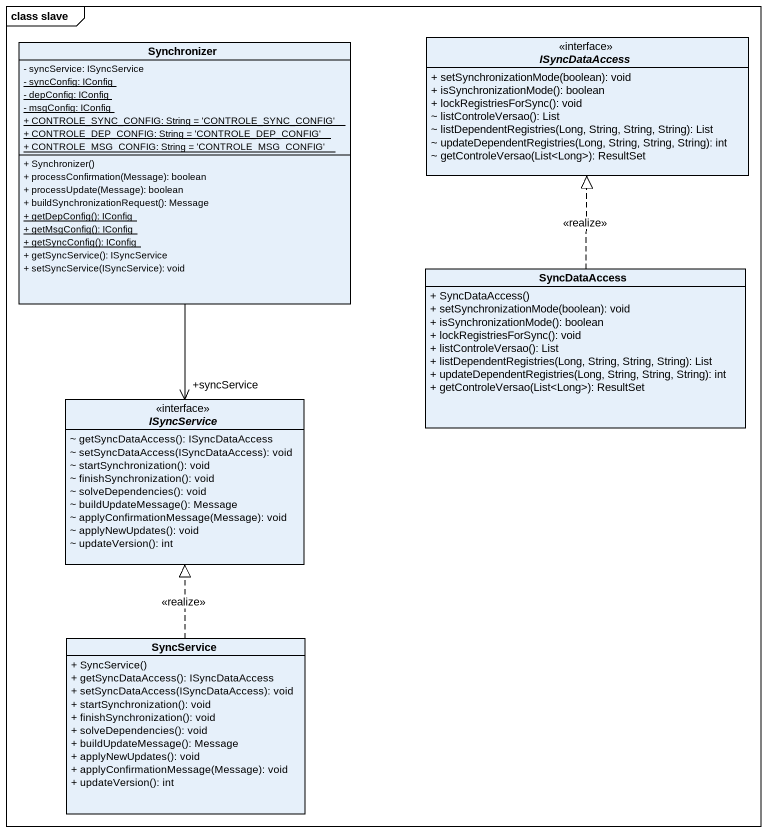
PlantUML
@startuml
mainframe class slave
hide circle
hide empty members
skinparam classAttributeIconSize 0
class Synchronizer {
  - syncService: ISyncService
  {static} - syncConfig: IConfig
  {static} - depConfig: IConfig
  {static} - msgConfig: IConfig
  {static} + CONTROLE_SYNC_CONFIG: String = 'CONTROLE_SYNC_CONFIG'
  {static} + CONTROLE_DEP_CONFIG: String = 'CONTROLE_DEP_CONFIG'
  {static} + CONTROLE_MSG_CONFIG: String = 'CONTROLE_MSG_CONFIG'
  + Synchronizer()
  + processConfirmation(Message): boolean
  + processUpdate(Message): boolean
  + buildSynchronizationRequest(): Message
  {static} + getDepConfig(): IConfig
  {static} + getMsgConfig(): IConfig
  {static} + getSyncConfig(): IConfig
  + getSyncService(): ISyncService
  + setSyncService(ISyncService): void
}
interface ISyncDataAccess <<interface>> {
  + setSynchronizationMode(boolean): void
  + isSynchronizationMode(): boolean
  + lockRegistriesForSync(): void
  ~ listControleVersao(): List
  ~ listDependentRegistries(Long, String, String, String): List
  ~ updateDependentRegistries(Long, String, String, String): int
  ~ getControleVersao(List<Long>): ResultSet
}
class SyncDataAccess {
  + SyncDataAccess()
  + setSynchronizationMode(boolean): void
  + isSynchronizationMode(): boolean
  + lockRegistriesForSync(): void
  + listControleVersao(): List
  + listDependentRegistries(Long, String, String, String): List
  + updateDependentRegistries(Long, String, String, String): int
  + getControleVersao(List<Long>): ResultSet
}
interface ISyncService <<interface>> {
  ~ getSyncDataAccess(): ISyncDataAccess
  ~ setSyncDataAccess(ISyncDataAccess): void
  ~ startSynchronization(): void
  ~ finishSynchronization(): void
  ~ solveDependencies(): void
  ~ buildUpdateMessage(): Message
  ~ applyConfirmationMessage(Message): void
  ~ applyNewUpdates(): void
  ~ updateVersion(): int
}
class SyncService {
  + SyncService()
  + getSyncDataAccess(): ISyncDataAccess
  + setSyncDataAccess(ISyncDataAccess): void
  + startSynchronization(): void
  + finishSynchronization(): void
  + solveDependencies(): void
  + buildUpdateMessage(): Message
  + applyNewUpdates(): void
  + applyConfirmationMessage(Message): void
  + updateVersion(): int
}
Synchronizer --> "+syncService" ISyncService
SyncDataAccess .up.|> ISyncDataAccess : <<realize>>
SyncService .up.|> ISyncService : <<realize>>
@enduml
